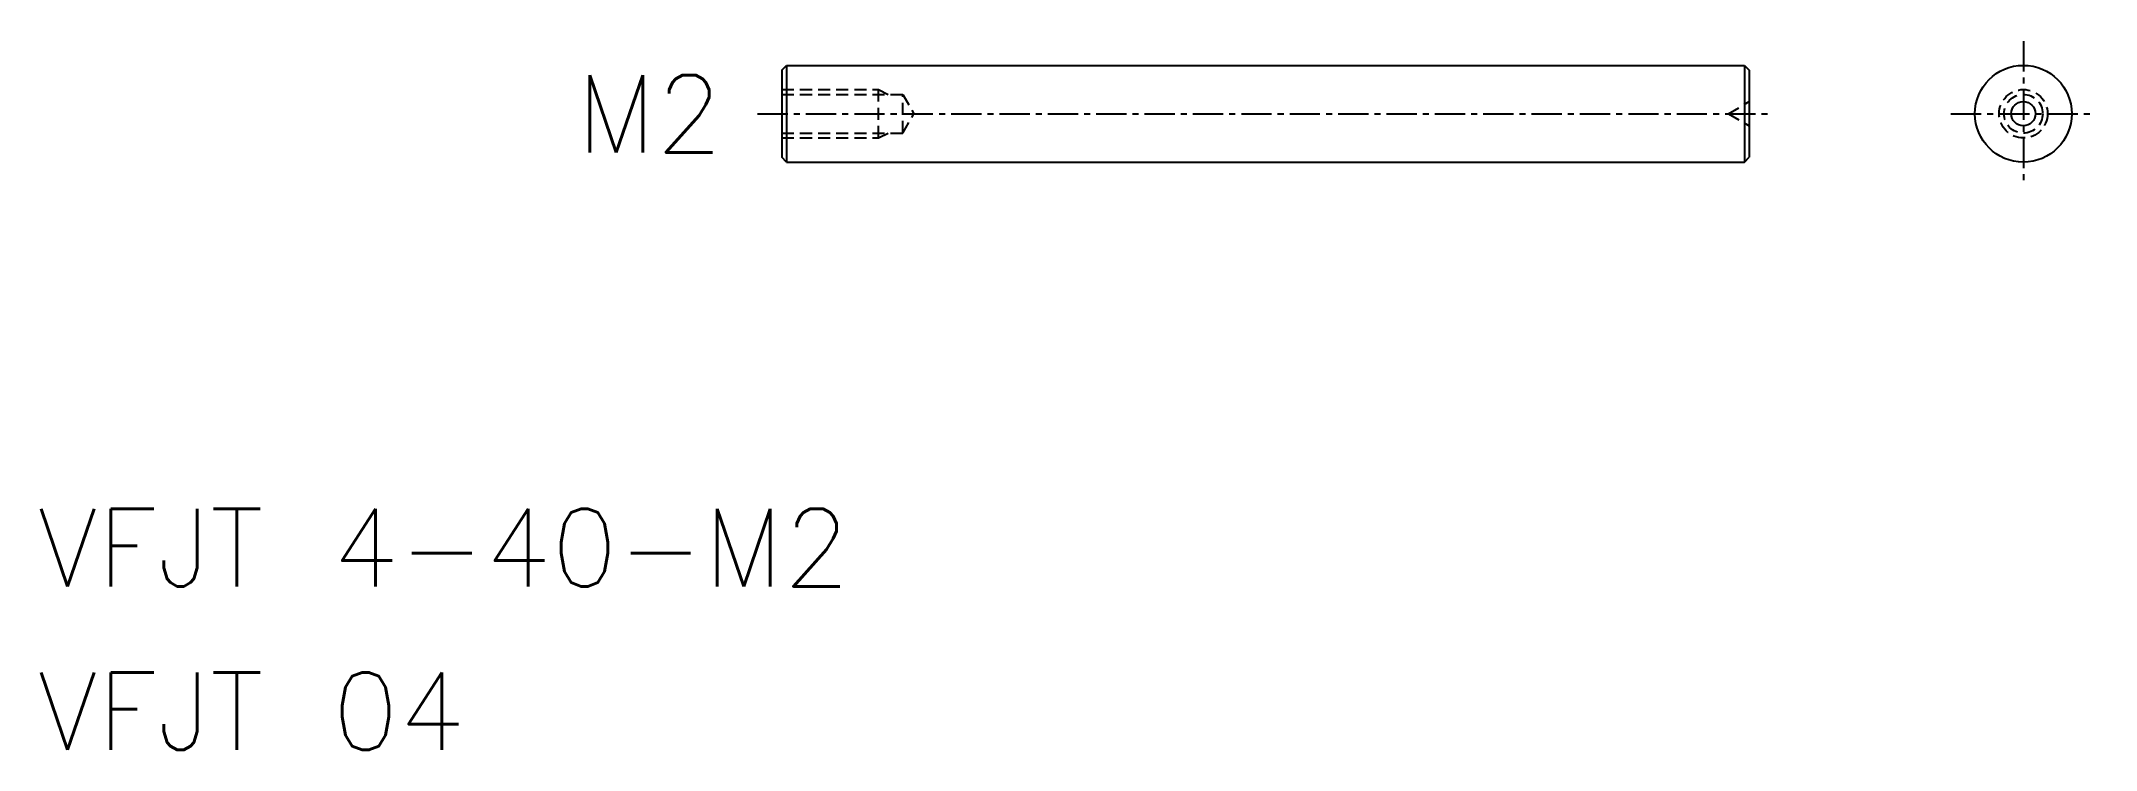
# Model space of a CAD drawing. Extents: x 31.9 to 116.9, y -44.2 to -14.9.
import ezdxf
from ezdxf.enums import TextEntityAlignment as Align

# ---------------------------------------------------------------- set-up
doc = ezdxf.new("R2010")
doc.units = 0
doc.linetypes.add('CENTER', pattern=[2, 1.25, -0.25, 0.25, -0.25])
doc.linetypes.add('DASHED', pattern=[0.75, 0.5, -0.25])
doc.layers.get('0').update_dxf_attribs({"linetype": 'CONTINUOUS'})
doc.layers.add('CENTER', color=1, linetype='CENTER')
doc.styles.get("Standard").update_dxf_attribs({"font": 'txt.shx'})

msp = doc.modelspace()

# ---------------------------------------------------------------- linework, layer by layer
at = {"color": 7, "linetype": 'CONTINUOUS'}
for p, q in [((62.547, -16.089), (62.747, -15.889)), ((62.547, -16.089), (62.547, -19.689)), ((62.747, -15.889), (102.347, -15.889)), ((62.747, -15.889), (62.747, -19.889)), ((102.347, -15.889), (102.347, -19.889)), ((102.347, -15.889), (102.547, -16.089)), ((102.547, -16.089), (102.547, -19.689)), ((62.747, -19.889), (62.547, -19.689)), ((62.747, -19.889), (102.347, -19.889)), ((102.347, -19.889), (102.547, -19.689))]:
    msp.add_line(p, q, dxfattribs=at)
at = {"color": 3, "linetype": 'DASHED'}
for p, q in [((62.547, -16.889), (66.547, -16.889)), ((66.547, -18.889), (66.547, -16.889)), ((66.547, -16.889), (66.947, -17.089)), ((62.547, -17.089), (67.547, -17.089)), ((67.547, -17.089), (68.009, -17.889)), ((67.547, -18.689), (67.547, -17.089)), ((101.681, -17.889), (102.547, -17.389)), ((62.547, -18.689), (67.547, -18.689)), ((66.547, -18.889), (66.947, -18.689)), ((67.547, -18.689), (68.009, -17.889)), ((101.681, -17.889), (102.547, -18.389)), ((62.547, -18.889), (66.547, -18.889))]:
    msp.add_line(p, q, dxfattribs=at)
for p, q in [((102.547, -16.639), (102.547, -16.638)), ((62.547, -17.139), (62.547, -17.138)), ((102.547, -17.889), (102.547, -17.889))]:
    msp.add_line(p, q)
at = {"color": 7, "linetype": 'CONTINUOUS'}
for radius in [2, 0.5]:
    msp.add_circle((113.877, -17.889), radius, dxfattribs=at)
at = {"color": 3, "linetype": 'DASHED'}
for radius in [1, 0.8]:
    msp.add_circle((113.877, -17.889), radius, dxfattribs=at)
at = {"layer": 'CENTER', "color": 1, "linetype": 'CENTER'}
for p, q in [((113.877, -14.889), (113.877, -20.889)), ((61.547, -17.889), (103.547, -17.889)), ((110.877, -17.889), (116.877, -17.889))]:
    msp.add_line(p, q, dxfattribs=at)

# ---------------------------------------------------------------- texts
at = {"color": 7, "linetype": 'CONTINUOUS'}
msp.add_text('M2', height=3.2, dxfattribs=at).set_placement((60.09, -17.889), align=Align.MIDDLE_RIGHT)
for s, p in [('VFJT 4-40-M2', (31.787, -37.416)), ('VFJT 04', (31.787, -44.173))]:
    msp.add_text(s, height=3.2, dxfattribs=at).set_placement(p)

doc.saveas('drawing.dxf')
